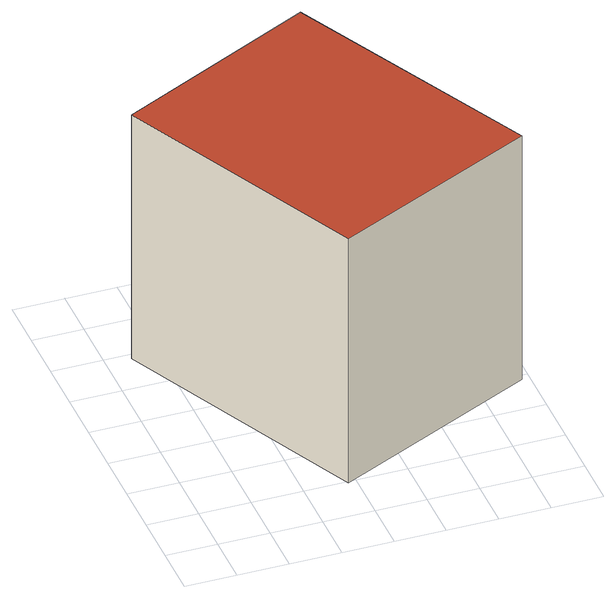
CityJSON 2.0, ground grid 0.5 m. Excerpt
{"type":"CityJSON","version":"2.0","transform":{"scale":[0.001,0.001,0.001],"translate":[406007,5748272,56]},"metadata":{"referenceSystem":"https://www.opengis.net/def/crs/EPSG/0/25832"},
"CityObjects":{
"building1":{"type":"Building","attributes":{"Gemeindeschluessel":"05515000","Geometrietyp2DReferenz":"3000","function":"31001_2500","roofType":"1000","measuredHeight":2.69},"address":[{"country":"Germany","locality":"Münster","thoroughfareNumber":"31a","thoroughfareName":"Vennepohl"}],"geometry":[{"type":"Solid","lod":"2","boundaries":[[[[0,1,2,3]],[[4,5,1,0]],[[6,7,5,4]],[[3,2,7,6]],[[4,0,3,6]],[[1,5,7,2]]]],"semantics":{"surfaces":[{"type":"WallSurface"},{"type":"RoofSurface"},{"type":"GroundSurface"}],"values":[[0,0,0,0,1,2]]}}]}
},
"vertices":[
[1421,484,3489],[1421,484,794],[3423,1436,794],[3423,1436,3489],[246,2936,3489],[246,2936,794],[2206,3891,3489],[2206,3891,794]
]}
